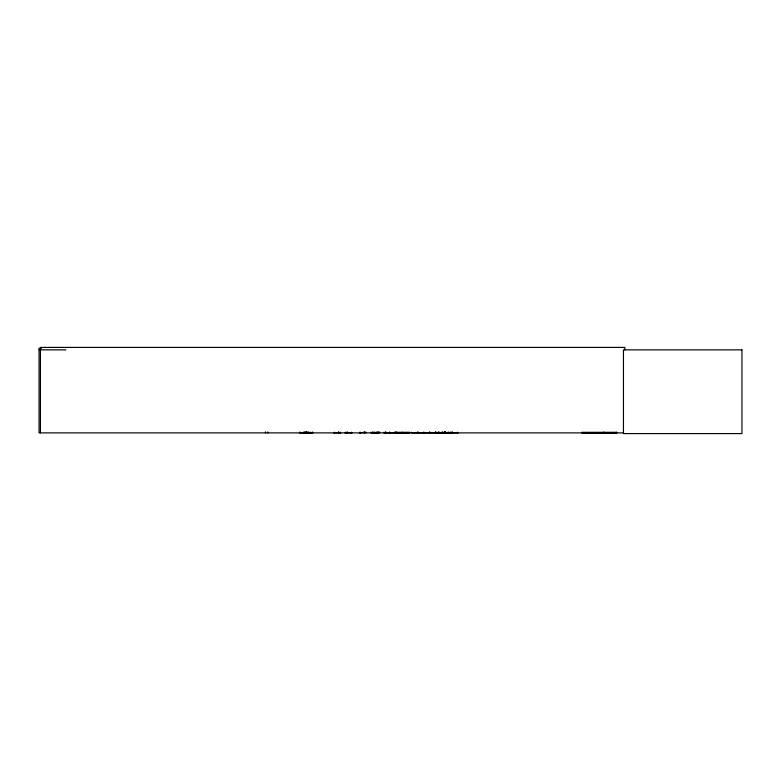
<?xml version="1.0" encoding="UTF-8"?>
<svg xmlns="http://www.w3.org/2000/svg" width="781" height="781" viewBox="0 0 781 781"><rect width="100%" height="100%" fill="white"/><g stroke="black" fill="none" stroke-linecap="round" stroke-linejoin="round"><path stroke-width="1.17" d="M300.119 432.859L300.119 432.196M312.351 432.781L312.351 432.196M402.264 432.859L402.274 432.196M438.209 432.859L438.219 432.196M450.774 432.859L450.774 432.196M603.879 432.859L603.898 432.196L603.898 432.713M616.434 432.859L616.443 432.196L616.463 432.859M582.079 432.332L582.089 432.869L582.099 432.332L616.189 432.332L616.199 432.859M616.092 432.859L616.102 432.332M389.709 432.801L389.709 432.196M582.079 432.586L616.189 432.557M429.657 432.801L429.57 432.02M333.731 432.801L340.418 432.801M359.455 432.889L365.85 432.254M378.17 432.801L378.219 432.196M378.58 432.801L378.658 432.254M308.505 432.781L308.534 432.254M603.723 432.781L603.742 432.254M439.81 432.801L439.869 432.254L439.937 432.889M359.914 432.801L359.992 432.254M41.491 348.287L39.05 348.287L39.05 432.889L623.609 432.889M39.05 349.859L65.838 349.859M394.073 432.342L409.713 432.342M394.044 432.567L409.742 432.547M345.163 432.889L345.163 432.196L345.241 432.713L352.055 432.859M371.18 432.889L371.18 432.196L371.258 432.713L378.658 432.713M409.722 432.84L384.145 432.801M458.144 432.82L411.567 432.859L411.567 432.196M582.079 432.84L617.029 432.801M375.866 432.889L375.944 432.196L376.12 432.801M377.135 432.781L377.145 432.02M447.962 432.801L447.904 432.254L447.845 432.889M439.059 432.801L439.254 432.254L439.312 432.889M450.852 432.801L450.852 432.196M438.297 432.801L438.297 432.196M624.829 349.859L624.829 347.408L40.427 347.408L40.427 432.889M457.686 432.196L457.686 432.889M452.287 432.02L452.287 432.889M451.965 432.02L451.965 432.889M449.153 432.196L449.153 432.889M448.47 432.196L448.47 432.889M445.648 432.02L445.648 432.889M445.473 432.196L445.551 432.889M445.326 432.02L445.326 432.889M444.779 432.02L444.721 432.889M444.116 432.02L444.116 432.889M442.446 432.02L442.446 432.889M442.124 432.02L442.124 432.889M438.629 432.196L438.629 432.889M436.071 432.196L436.071 432.889M435.808 432.02L435.808 432.889M435.495 432.02L435.495 432.889M430.009 432.02L430.097 432.889M424.122 432.196L424.122 432.889M423.507 432.196L423.507 432.889M418.06 432.02L418.06 432.889M417.62 432.02L417.62 432.889M396.201 432.02L396.221 432.889M395.762 432.02L395.782 432.889M389.846 432.196L389.846 432.889M385.785 432.02L385.785 432.889M385.58 432.02L385.58 432.889M383.988 432.196L383.988 432.889M379.654 432.02L379.654 432.889M378.736 432.196L378.736 432.889M378.297 432.196L378.297 432.889M376.94 432.02L377.038 432.889M374.509 432.02L374.509 432.889M372.976 432.02L372.879 432.889M372.771 432.02L372.771 432.889M365.928 432.196L365.928 432.889M364.336 432.02L364.336 432.889M364.131 432.02L364.131 432.889M360.07 432.196L360.07 432.889M351.45 432.196L351.45 432.889M347.203 432.02L347.203 432.889M346.989 432.02L346.989 432.889M340.565 432.196L340.565 432.889M338.749 432.02L338.749 432.889M338.524 432.02L338.524 432.889M334.288 432.196L334.288 432.889M312.683 432.196L312.673 432.889L299.787 432.859L299.797 432.196M310.057 432.02L310.047 432.889M308.612 432.196L308.7 432.889M307.343 431.844L307.343 432.889M306.611 432.02L306.63 432.889M306.367 431.844L306.367 432.889M306.279 432.02L306.191 432.889M305.849 432.02L305.859 432.889M304.893 431.844L304.893 432.889M303.926 431.844L303.926 432.889M267.912 431.844L267.912 432.889M265.472 431.844L265.472 432.889M741.95 349.859L623.453 349.859L623.453 433.592L741.95 433.592L741.95 349.859M444.35 432.889L444.35 432.02L444.282 432.889"/></g></svg>
